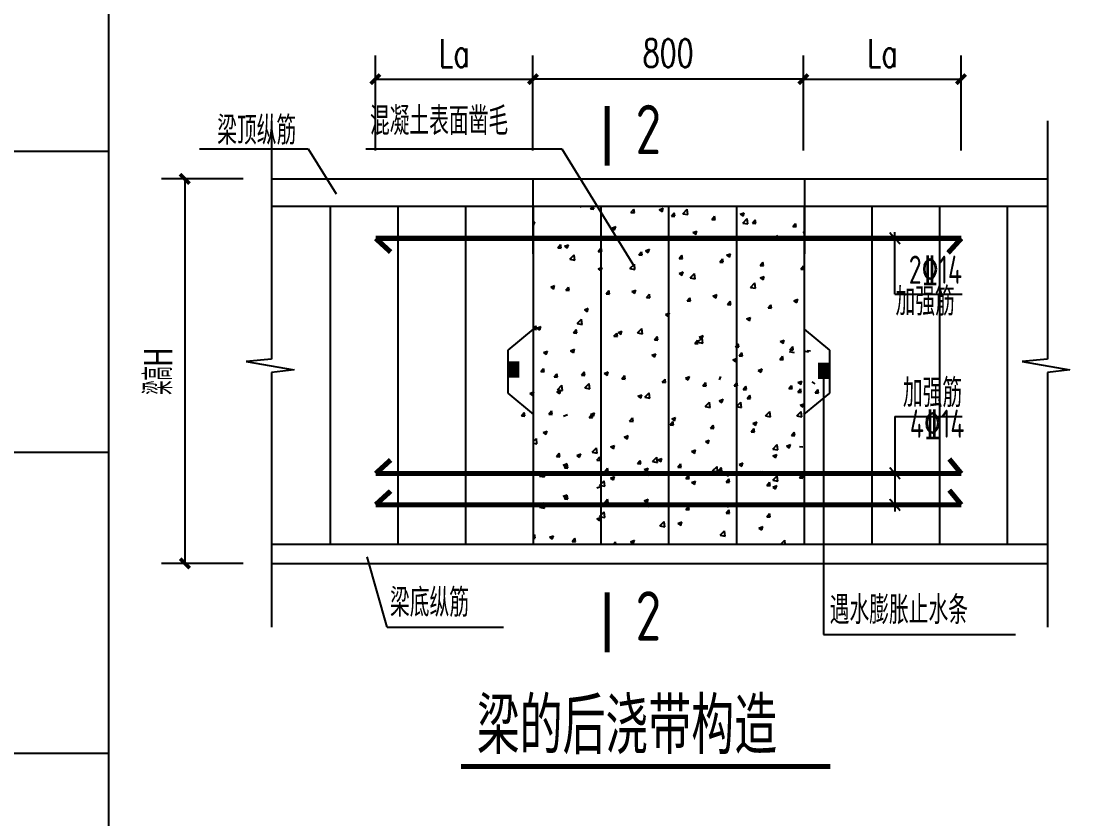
# Model space of a CAD drawing. Extents: x 180850 to 1399066, y 48356 to 327880.
# Drawn here: x 324459 to 346952, y 188798 to 205760 of the extents above; entities that cross this region are included whole.
import ezdxf
from ezdxf.enums import TextEntityAlignment as Align

# ---------------------------------------------------------------- set-up
doc = ezdxf.new("R2010")
doc.units = 0
doc.header["$LTSCALE"] = 1000
for name, color, linetype in [('1', 4, 'Continuous'), ('AXIS', 3, 'Continuous'), ('B', 2, 'Continuous'), ('DIM_SYMB', 3, 'Continuous'), ('DOTE', 1, 'Continuous'), ('NUM', 7, 'Continuous'), ('PUB_TEXT', 7, 'Continuous'), ('W', 6, 'Continuous'), ('文字', 7, 'Continuous')]:
    doc.layers.add(name, color=color, linetype=linetype)
doc.styles.add('_HZTXT', font='tssdeng.shx', dxfattribs={"width": 0.8, "bigfont": 'tssdchn.shx'})
doc.styles.add('_TCH_DIM_T3', font='SIMPLEX', dxfattribs={"width": 0.705882, "bigfont": 'GBCBIG'})
doc.styles.add('C', font='tssdeng.shx', dxfattribs={"height": 3, "bigfont": 'tssdchn.shx'})
doc.styles.add('TSSD_Norm', font='tssdeng.shx', dxfattribs={"bigfont": 'hztxt.shx'})
doc.dimstyles.new('TCH-200-5', dxfattribs={"dimtxt": 595, "dimasz": 200, "dimexe": 500, "dimexo": 600, "dimgap": 252.5, "dimtad": 1, "dimdec": 0, "dimlfac": 0.2, "dimzin": 0, "dimdsep": 46, "dimtxsty": '_TCH_DIM_T3', "dimblk": 'ARCHTICK', "dimcen": 0.09, "dimclrd": 124, "dimclre": 124, "dimclrt": 7, "dimazin": 2, "dimtfac": 1, "dimtdec": 0, "dimtix": 1, "dimtmove": 2, "dimatfit": 3, "dimfxl": 1, "dimtolj": 1, "dimtzin": 0, "dimarcsym": 0})

# ---------------------------------------------------------------- blocks, each defined once
blk = doc.blocks.new('_ArchTick')
at = {"color": 0, "linetype": 'ByBlock', "const_width": 0.4}
blk.add_lwpolyline([(-0.5, -0.5), (0.5, 0.5)], dxfattribs=at)
blk = doc.blocks.new('*D818')
at = {"layer": 'AXIS', "color": 124, "lineweight": -2, "transparency": 16777216}
for p, q in [((331992, 203006), (331992, 205026)), ((335342, 203006), (335342, 205026)), ((331992, 204526), (335342, 204526))]:
    blk.add_line(p, q, dxfattribs=at)
at = {"layer": 'Defpoints', "color": 0, "transparency": 16777216}
for p in [(335342, 204526), (331992, 202406), (335342, 202406)]:
    blk.add_point(p, dxfattribs=at)
at = {"layer": 'AXIS', "color": 124, "lineweight": -2, "transparency": 16777216, "xscale": 200, "yscale": 200, "zscale": 200, "rotation": 180}
blk.add_blockref('_ArchTick', (331992, 204526), dxfattribs=at)
at = {"layer": 'AXIS', "color": 124, "lineweight": -2, "transparency": 16777216, "xscale": 200, "yscale": 200, "zscale": 200}
blk.add_blockref('_ArchTick', (335342, 204526), dxfattribs=at)
at = {"layer": 'AXIS', "color": 7, "transparency": 16777216, "insert": (333667, 205076), "char_height": 595, "attachment_point": 5, "style": '_TCH_DIM_T3'}
blk.add_mtext('\\A1;La', dxfattribs=at)
blk = doc.blocks.new('*D819')
at = {"layer": 'AXIS', "color": 124, "lineweight": -2, "transparency": 16777216}
for p, q in [((335342, 203006), (335342, 205026)), ((341094, 203006), (341094, 205026)), ((341094, 204526), (335342, 204526))]:
    blk.add_line(p, q, dxfattribs=at)
at = {"layer": 'Defpoints', "color": 0, "transparency": 16777216}
for p in [(335342, 204526), (335342, 202406), (341094, 202406)]:
    blk.add_point(p, dxfattribs=at)
at = {"layer": 'AXIS', "color": 124, "lineweight": -2, "transparency": 16777216, "xscale": 200, "yscale": 200, "zscale": 200, "rotation": 180}
blk.add_blockref('_ArchTick', (335342, 204526), dxfattribs=at)
at = {"layer": 'AXIS', "color": 124, "lineweight": -2, "transparency": 16777216, "xscale": 200, "yscale": 200, "zscale": 200}
blk.add_blockref('_ArchTick', (341094, 204526), dxfattribs=at)
at = {"layer": 'AXIS', "color": 7, "transparency": 16777216, "insert": (338218, 205076), "char_height": 595, "attachment_point": 5, "style": '_TCH_DIM_T3'}
blk.add_mtext('\\A1;800', dxfattribs=at)
blk = doc.blocks.new('*D820')
at = {"layer": 'AXIS', "color": 124, "lineweight": -2, "transparency": 16777216}
for p, q in [((341094, 203006), (341094, 205026)), ((344447, 203006), (344447, 205026)), ((341094, 204526), (344447, 204526))]:
    blk.add_line(p, q, dxfattribs=at)
at = {"layer": 'Defpoints', "color": 0, "transparency": 16777216}
for p in [(344447, 204526), (341094, 202406), (344447, 202406)]:
    blk.add_point(p, dxfattribs=at)
at = {"layer": 'AXIS', "color": 124, "lineweight": -2, "transparency": 16777216, "xscale": 200, "yscale": 200, "zscale": 200, "rotation": 180}
blk.add_blockref('_ArchTick', (341094, 204526), dxfattribs=at)
at = {"layer": 'AXIS', "color": 124, "lineweight": -2, "transparency": 16777216, "xscale": 200, "yscale": 200, "zscale": 200}
blk.add_blockref('_ArchTick', (344447, 204526), dxfattribs=at)
at = {"layer": 'AXIS', "color": 7, "transparency": 16777216, "insert": (342770, 205076), "char_height": 595, "attachment_point": 5, "style": '_TCH_DIM_T3'}
blk.add_mtext('\\A1;La', dxfattribs=at)
blk = doc.blocks.new('*D823')
at = {"layer": 'AXIS', "color": 124, "lineweight": -2, "transparency": 16777216}
for p, q in [((329181, 202406), (327440, 202406)), ((327940, 202406), (327940, 194227)), ((329181, 194227), (327440, 194227))]:
    blk.add_line(p, q, dxfattribs=at)
at = {"layer": 'Defpoints', "color": 0, "transparency": 16777216}
for p in [(329781, 202406), (327940, 194227), (329781, 194227)]:
    blk.add_point(p, dxfattribs=at)
at = {"layer": 'AXIS', "color": 124, "lineweight": -2, "transparency": 16777216, "xscale": 200, "yscale": 200, "zscale": 200}
for p, rotation in [((327940, 202406), 90), ((327940, 194227), 270)]:
    blk.add_blockref('_ArchTick', p, dxfattribs=dict(at, rotation=rotation))
at = {"layer": 'AXIS', "color": 7, "transparency": 16777216, "insert": (327373, 198317), "char_height": 595, "attachment_point": 5, "rotation": 90, "style": '_TCH_DIM_T3'}
blk.add_mtext('\\A1;梁高H', dxfattribs=at)

msp = doc.modelspace()

# ---------------------------------------------------------------- linework, layer by layer
at = {"color": 3, "linetype": 'Continuous'}
for p, q in [((328253.5, 203047.3), (330560.42, 203047.3)), ((330560.42, 203047.3), (331154.71, 202085.38)), ((331786.74, 203047.3), (335954.94, 203047.3)), ((335954.94, 203047.3), (337505.74, 200537.2)), ((343039.76, 199953.72), (343039.76, 201269.28)), ((343039.76, 199953.72), (344469.83, 199953.72)), ((341522.72, 198152.51), (341522.72, 192720.07)), ((343039.76, 197355.1), (343039.76, 195332.93)), ((343039.76, 197355.1), (344469.83, 197355.1)), ((332240.85, 192875.5), (331815.3, 194365.77)), ((332240.85, 192875.5), (334714.33, 192875.5)), ((341522.72, 192720.07), (345602.68, 192720.07))]:
    msp.add_line(p, q, dxfattribs=at)
at = {"color": 0}
for p, q in [((336331.59, 201825.56), (336363.24, 201804.2)), ((336363.24, 201804.14), (336370.42, 201825.56)), ((336566.35, 201766.77), (336615.68, 201825.56)), ((336566.35, 201766.77), (336638.08, 201760.49)), ((336638.07, 201760.43), (336626.06, 201825.56)), ((338028.11, 201748.36), (338112.13, 201780.61)), ((338087.79, 201708.04), (338112.12, 201780.55)), ((337427.06, 201691.47), (337484.92, 201760.41)), ((337427.06, 201691.47), (337498.79, 201685.19)), ((337498.78, 201685.13), (337484.91, 201760.35)), ((338028.11, 201748.36), (338087.8, 201708.1)), ((338287.78, 201616.16), (338345.63, 201685.11)), ((338287.78, 201616.16), (338359.5, 201609.89)), ((338359.49, 201609.82), (338345.62, 201685.04)), ((338527.25, 201665.77), (338620.71, 201763.18)), ((338527.25, 201665.77), (338633.97, 201649.21)), ((338633.96, 201649.16), (338620.7, 201763.13)), ((339148.49, 201540.86), (339206.34, 201609.8)), ((339148.49, 201540.86), (339220.22, 201534.59)), ((339220.21, 201534.52), (339206.33, 201609.74)), ((339752.66, 201652.26), (339836.69, 201684.51)), ((339752.66, 201652.26), (339812.35, 201611.99)), ((339807.94, 201467.14), (339901.4, 201564.55)), ((339812.35, 201611.93), (339836.68, 201684.44)), ((339914.65, 201450.54), (339901.39, 201564.5)), ((335347.96, 201477.65), (335379.31, 201489.68)), ((335347.96, 201421.9), (335354.98, 201417.17)), ((335354.97, 201417.11), (335379.3, 201489.62)), ((337019.84, 201361.32), (337103.86, 201393.58)), ((337019.84, 201361.32), (337079.53, 201321.06)), ((337079.52, 201321), (337103.86, 201393.51)), ((339807.94, 201467.14), (339914.66, 201450.59)), ((340009.2, 201465.56), (340067.05, 201534.5)), ((340009.2, 201465.56), (340080.93, 201459.28)), ((340080.92, 201459.22), (340067.04, 201534.44)), ((340869.91, 201390.26), (340927.76, 201459.2)), ((340869.91, 201390.26), (340941.64, 201383.98)), ((340941.63, 201383.91), (340927.76, 201459.13)), ((338744.4, 201265.22), (338828.42, 201297.47)), ((338744.4, 201265.22), (338804.09, 201224.96)), ((338804.08, 201224.89), (338828.41, 201297.41)), ((340468.95, 201169.11), (340552.97, 201201.37)), ((340468.95, 201169.11), (340528.64, 201128.85)), ((340528.63, 201128.79), (340552.97, 201201.3)), ((341088.62, 201268.52), (341107.96, 201288.67)), ((341088.62, 201268.52), (341107.96, 201265.52)), ((335872.14, 200939.44), (335929.99, 201008.38)), ((335872.14, 200939.44), (335943.87, 200933.16)), ((335943.86, 200933.1), (335929.98, 201008.32)), ((336011.57, 200974.29), (336095.6, 201006.54)), ((336011.57, 200974.29), (336071.27, 200934.02)), ((336071.26, 200933.96), (336095.59, 201006.48)), ((336732.85, 200864.14), (336787.96, 200929.81)), ((336787.96, 200929.81), (336790.7, 200933.08)), ((336804.57, 200857.8), (336790.7, 200933.02)), ((337736.13, 200878.18), (337820.15, 200910.43)), ((337736.13, 200878.18), (337795.82, 200837.92)), ((337795.81, 200837.86), (337820.14, 200910.37)), ((336124.96, 200695.45), (336218.43, 200792.86)), ((336124.96, 200695.45), (336231.69, 200678.89)), ((336231.68, 200678.84), (336218.42, 200792.81)), ((336732.85, 200864.14), (336787.96, 200859.32)), ((336787.96, 200859.32), (336804.58, 200857.86)), ((337593.57, 200788.83), (337651.42, 200857.78)), ((337593.57, 200788.83), (337665.29, 200782.56)), ((337665.28, 200782.5), (337651.41, 200857.72)), ((338454.28, 200713.53), (338512.13, 200782.48)), ((338454.28, 200713.53), (338526, 200707.26)), ((338526, 200707.19), (338512.12, 200782.41)), ((339314.99, 200638.23), (339372.84, 200707.17)), ((339386.71, 200631.89), (339372.83, 200707.11)), ((339460.69, 200782.08), (339544.71, 200814.33)), ((339460.69, 200782.08), (339520.38, 200741.81)), ((339520.37, 200741.75), (339544.7, 200814.26)), ((336727.86, 200491.14), (336787.96, 200514.21)), ((336727.86, 200491.14), (336787.55, 200450.88)), ((336787.54, 200450.82), (336787.96, 200452.06)), ((336787.96, 200514.21), (336811.89, 200523.4)), ((336787.96, 200452.06), (336811.88, 200523.33)), ((337405.65, 200496.82), (337499.12, 200594.23)), ((337405.65, 200496.82), (337512.38, 200480.27)), ((337512.37, 200480.22), (337499.11, 200594.18)), ((338452.42, 200395.04), (338536.44, 200427.29)), ((338512.1, 200354.71), (338536.43, 200427.23)), ((339314.99, 200638.23), (339386.72, 200631.95)), ((340175.7, 200562.93), (340233.55, 200631.87)), ((340175.7, 200562.93), (340247.43, 200556.65)), ((340247.42, 200556.59), (340233.54, 200631.81)), ((341036.42, 200487.62), (341094.27, 200556.57)), ((341036.42, 200487.62), (341107.96, 200481.37)), ((341107.96, 200482.2), (341094.26, 200556.5)), ((338452.42, 200395.04), (338512.11, 200354.78)), ((338686.34, 200298.2), (338779.81, 200395.61)), ((338686.34, 200298.2), (338793.07, 200281.65)), ((338793.05, 200281.6), (338779.8, 200395.56)), ((339967.03, 200099.58), (340060.5, 200196.99)), ((340073.74, 200082.97), (340060.49, 200196.94)), ((340176.97, 200298.93), (340261, 200331.19)), ((340176.97, 200298.93), (340236.66, 200258.67)), ((340236.66, 200258.61), (340260.99, 200331.12)), ((335719.6, 200104.11), (335803.62, 200136.36)), ((335719.6, 200104.11), (335779.29, 200063.84)), ((335779.28, 200063.78), (335803.61, 200136.3)), ((336038.64, 200036.81), (336096.49, 200105.75)), ((336038.64, 200036.81), (336110.37, 200030.53)), ((336110.36, 200030.47), (336096.48, 200105.69)), ((336899.36, 199961.51), (336957.21, 200030.45)), ((336971.07, 199955.17), (336957.2, 200030.39)), ((337444.15, 200008), (337528.17, 200040.25)), ((337444.15, 200008), (337503.84, 199967.74)), ((337503.83, 199967.68), (337528.16, 200040.19)), ((339967.03, 200099.58), (340073.75, 200083.03)), ((336899.36, 199961.51), (336971.08, 199955.23)), ((337760.07, 199886.2), (337817.92, 199955.15)), ((337760.07, 199886.2), (337831.79, 199879.93)), ((337831.78, 199879.87), (337817.91, 199955.08)), ((338620.78, 199810.9), (338678.63, 199879.85)), ((338620.78, 199810.9), (338692.51, 199804.63)), ((338692.5, 199804.56), (338678.62, 199879.78)), ((339168.71, 199911.9), (339252.73, 199944.15)), ((339168.71, 199911.9), (339228.4, 199871.63)), ((339228.39, 199871.57), (339252.72, 199944.08)), ((339481.49, 199735.6), (339539.34, 199804.54)), ((339553.21, 199729.26), (339539.33, 199804.48)), ((340893.26, 199815.79), (340977.28, 199848.04)), ((340893.26, 199815.79), (340952.95, 199775.53)), ((340952.94, 199775.46), (340977.27, 199847.98)), ((336435.88, 199620.96), (336519.91, 199653.22)), ((336435.88, 199620.96), (336495.58, 199580.7)), ((336495.57, 199580.64), (336519.9, 199653.15)), ((338160.44, 199524.86), (338227.96, 199550.78)), ((338160.44, 199524.86), (338220.13, 199484.6)), ((338227.96, 199550.78), (338244.46, 199557.11)), ((338227.96, 199507.9), (338244.45, 199557.05)), ((339481.49, 199735.6), (339553.22, 199729.32)), ((340342.2, 199660.3), (340400.06, 199729.24)), ((340342.2, 199660.3), (340413.93, 199654.02)), ((340413.92, 199653.96), (340400.05, 199729.18)), ((336284.06, 199327.88), (336377.52, 199425.29)), ((336284.06, 199327.88), (336390.78, 199311.33)), ((336390.77, 199311.28), (336377.51, 199425.24)), ((338220.12, 199484.53), (338227.96, 199507.9)), ((339885, 199428.75), (339969.02, 199461.01)), ((339885, 199428.75), (339944.69, 199388.49)), ((339944.68, 199388.43), (339969.01, 199460.94)), ((335347.96, 199213.69), (335402.28, 199278.43)), ((335347.96, 199209.17), (335416.16, 199203.21)), ((335416.15, 199203.14), (335402.27, 199278.36)), ((335427.62, 199233.93), (335511.64, 199266.18)), ((335427.62, 199233.93), (335487.31, 199193.66)), ((335487.3, 199193.6), (335511.63, 199266.12)), ((336205.15, 199134.18), (336263, 199203.12)), ((336205.15, 199134.18), (336276.87, 199127.9)), ((336276.86, 199127.84), (336262.99, 199203.06)), ((337065.86, 199058.88), (337123.71, 199127.82)), ((337137.57, 199052.54), (337123.7, 199127.76)), ((337152.17, 199137.82), (337236.2, 199170.07)), ((337152.17, 199137.82), (337211.86, 199097.56)), ((337211.85, 199097.5), (337236.19, 199170.01)), ((337564.75, 199129.26), (337658.21, 199226.67)), ((337564.75, 199129.26), (337671.47, 199112.71)), ((337671.46, 199112.66), (337658.2, 199226.62)), ((338876.73, 199041.72), (338960.75, 199073.97)), ((338936.41, 199001.39), (338960.74, 199073.91)), ((337065.86, 199058.88), (337137.58, 199052.6)), ((337926.57, 198983.57), (337984.42, 199052.52)), ((337926.57, 198983.57), (337998.3, 198977.3)), ((337998.29, 198977.23), (337984.41, 199052.45)), ((338787.28, 198908.27), (338845.13, 198977.22)), ((338787.28, 198908.27), (338859.01, 198902)), ((338859, 198901.93), (338845.12, 198977.15)), ((338845.44, 198930.64), (338938.9, 199028.05)), ((338845.44, 198930.64), (338952.16, 198914.08)), ((338876.73, 199041.72), (338936.42, 199001.45)), ((338952.15, 198914.03), (338938.89, 199028)), ((339647.99, 198832.97), (339667.96, 198856.77)), ((339667.96, 198856.77), (339705.84, 198901.91)), ((339719.71, 198826.63), (339705.83, 198901.85)), ((340601.28, 198945.61), (340685.31, 198977.86)), ((340601.28, 198945.61), (340660.97, 198905.35)), ((340660.96, 198905.28), (340685.3, 198977.8)), ((340808.07, 198773.65), (340865.92, 198842.6)), ((340879.78, 198767.31), (340865.91, 198842.53)), ((335566.15, 198713.27), (335650.17, 198745.52)), ((335566.15, 198713.27), (335625.84, 198673.01)), ((335625.83, 198672.94), (335650.16, 198745.46)), ((336143.91, 198750.78), (336227.93, 198783.04)), ((336143.91, 198750.78), (336203.6, 198710.52)), ((336203.59, 198710.46), (336227.92, 198782.98)), ((337868.46, 198654.68), (337952.48, 198686.93)), ((337868.46, 198654.68), (337928.15, 198614.42)), ((337928.14, 198614.35), (337952.47, 198686.87)), ((339647.99, 198832.97), (339667.96, 198831.22)), ((339667.96, 198831.22), (339719.72, 198826.69)), ((339729.9, 198641.6), (339787.75, 198710.54)), ((339729.9, 198641.6), (339801.62, 198635.32)), ((339801.61, 198635.26), (339787.74, 198710.48)), ((340590.61, 198566.3), (340648.46, 198635.24)), ((340662.33, 198559.96), (340648.45, 198635.18)), ((340794.13, 198732.01), (340900.85, 198715.46)), ((340808.07, 198773.65), (340879.79, 198767.38)), ((341093.49, 198748), (341200.21, 198731.45)), ((341176.71, 198757.67), (341248.43, 198751.39)), ((339593.02, 198558.57), (339667.96, 198587.34)), ((339593.02, 198558.57), (339652.71, 198518.31)), ((339652.7, 198518.25), (339667.96, 198563.74)), ((339667.96, 198587.34), (339677.04, 198590.83)), ((339667.96, 198563.74), (339677.03, 198590.76)), ((340590.61, 198566.3), (340662.34, 198560.02)), ((334933.18, 198269.33), (334991.03, 198338.28)), ((334933.18, 198269.33), (335004.9, 198263.06)), ((335004.89, 198263), (334991.02, 198338.22)), ((335510.93, 198306.85), (335568.79, 198375.79)), ((335510.93, 198306.85), (335582.66, 198300.58)), ((335582.65, 198300.51), (335568.77, 198375.73)), ((335793.89, 198194.03), (335851.74, 198262.98)), ((335793.89, 198194.03), (335865.61, 198187.76)), ((335865.6, 198187.69), (335851.73, 198262.91)), ((336371.65, 198231.55), (336429.5, 198300.49)), ((336371.65, 198231.55), (336443.37, 198225.27)), ((336443.36, 198225.21), (336429.49, 198300.43)), ((336860.2, 198267.64), (336944.22, 198299.89)), ((336860.2, 198267.64), (336919.89, 198227.38)), ((336919.87, 198227.32), (336944.21, 198299.83)), ((337232.36, 198156.25), (337290.21, 198225.19)), ((337304.07, 198149.91), (337290.2, 198225.13)), ((338584.75, 198171.54), (338668.77, 198203.79)), ((338584.75, 198171.54), (338644.44, 198131.27)), ((338644.43, 198131.21), (338668.76, 198203.73)), ((339312.43, 198131.21), (339336.76, 198203.73)), ((340133.4, 198334.75), (340217.42, 198367.01)), ((340133.4, 198334.75), (340193.09, 198294.49)), ((340193.08, 198294.43), (340217.41, 198366.94)), ((335865.39, 197922.8), (335958.86, 198020.21)), ((335972.11, 197906.2), (335958.85, 198020.16)), ((336443.15, 197960.32), (336536.62, 198057.73)), ((336443.15, 197960.32), (336549.88, 197943.76)), ((336549.86, 197943.71), (336536.61, 198057.68)), ((337232.36, 198156.25), (337304.08, 198149.97)), ((338093.07, 198080.94), (338150.92, 198149.89)), ((338093.07, 198080.94), (338164.8, 198074.67)), ((338164.79, 198074.6), (338150.91, 198149.82)), ((338953.78, 198005.64), (339011.63, 198074.58)), ((338953.78, 198005.64), (339025.51, 197999.37)), ((339025.5, 197999.3), (339011.62, 198074.52)), ((339621.78, 198005.64), (339679.63, 198074.58)), ((339621.78, 198005.64), (339693.51, 197999.37)), ((339693.5, 197999.3), (339679.62, 198074.52)), ((339814.5, 197930.34), (339872.35, 197999.28)), ((339886.21, 197924), (339872.34, 197999.22)), ((340781.86, 197946.33), (340839.71, 198015.27)), ((340781.86, 197946.33), (340853.58, 197940.05)), ((340853.57, 197939.99), (340839.7, 198015.2)), ((340977.31, 198075.43), (341061.33, 198107.68)), ((340977.31, 198075.43), (341037, 198035.17)), ((341036.99, 198035.1), (341061.32, 198107.62)), ((341276.67, 198091.42), (341336.36, 198051.16)), ((335274.17, 197843.09), (335358.19, 197875.34)), ((335274.17, 197843.09), (335333.86, 197802.83)), ((335333.85, 197802.76), (335358.18, 197875.28)), ((335851.93, 197880.6), (335935.95, 197912.86)), ((335851.93, 197880.6), (335911.62, 197840.34)), ((335865.39, 197922.8), (335972.12, 197906.25)), ((335911.61, 197840.28), (335935.94, 197912.8)), ((337576.48, 197784.5), (337660.51, 197816.75)), ((337576.48, 197784.5), (337636.17, 197744.24)), ((337636.16, 197744.17), (337660.49, 197816.69)), ((337723.84, 197761.69), (337817.31, 197859.1)), ((337723.84, 197761.69), (337830.57, 197745.14)), ((337830.55, 197745.09), (337817.3, 197859.05)), ((339301.04, 197688.39), (339385.06, 197720.65)), ((339360.72, 197648.07), (339385.05, 197720.58)), ((339814.5, 197930.34), (339886.22, 197924.06)), ((339896.4, 197738.97), (339916.37, 197762.77)), ((339896.4, 197738.97), (339916.37, 197737.22)), ((339916.37, 197762.77), (339954.25, 197807.91)), ((339916.37, 197737.22), (339968.12, 197732.69)), ((339968.11, 197732.63), (339954.24, 197807.85)), ((340974.57, 197871.02), (341032.42, 197939.97)), ((340974.57, 197871.02), (341046.3, 197864.75)), ((341046.28, 197864.68), (341032.41, 197939.9)), ((341343.21, 197855.04), (341401.06, 197923.98)), ((341343.21, 197855.04), (341414.93, 197848.76)), ((341414.92, 197848.69), (341401.05, 197923.91)), ((339004.53, 197563.07), (339098, 197660.48)), ((339004.53, 197563.07), (339111.26, 197546.52)), ((339111.24, 197546.47), (339097.98, 197660.43)), ((339301.04, 197688.39), (339360.73, 197648.13)), ((339672.53, 197563.07), (339766, 197660.48)), ((339672.53, 197563.07), (339779.26, 197546.52)), ((339779.24, 197546.47), (339765.98, 197660.43)), ((341025.59, 197592.29), (341107.96, 197623.91)), ((341025.59, 197592.29), (341085.28, 197552.03)), ((341085.27, 197551.96), (341107.96, 197619.58)), ((335099.68, 197366.7), (335157.53, 197435.65)), ((335099.68, 197366.7), (335171.4, 197360.43)), ((335171.39, 197360.37), (335157.52, 197435.59)), ((335677.44, 197404.22), (335735.29, 197473.16)), ((335677.44, 197404.22), (335749.16, 197397.95)), ((335749.15, 197397.88), (335735.28, 197473.1)), ((335990.46, 197359.94), (336074.48, 197392.2)), ((336538.15, 197328.92), (336596, 197397.86)), ((336538.15, 197328.92), (336609.87, 197322.64)), ((336568.22, 197397.46), (336652.24, 197429.71)), ((336568.22, 197397.46), (336627.91, 197357.2)), ((336609.86, 197322.58), (336595.99, 197397.8)), ((336627.9, 197357.14), (336652.23, 197429.65)), ((337398.86, 197253.62), (337456.71, 197322.56)), ((337470.57, 197247.28), (337456.7, 197322.5)), ((338292.77, 197301.36), (338376.79, 197333.61)), ((338292.77, 197301.36), (338352.46, 197261.09)), ((338352.45, 197261.03), (338376.78, 197333.55)), ((340285.22, 197364.45), (340378.69, 197461.86)), ((340285.22, 197364.45), (340391.94, 197347.9)), ((340391.93, 197347.84), (340378.67, 197461.81)), ((340953.22, 197364.45), (341046.69, 197461.86)), ((340953.22, 197364.45), (341059.94, 197347.9)), ((341059.93, 197347.84), (341046.67, 197461.81)), ((335559.95, 197010.42), (335643.97, 197042.68)), ((335619.63, 196970.1), (335643.96, 197042.62)), ((337398.86, 197253.62), (337470.59, 197247.34)), ((338259.57, 197178.31), (338317.42, 197247.26)), ((338259.57, 197178.31), (338331.3, 197172.04)), ((338331.29, 197171.97), (338317.41, 197247.19)), ((339120.28, 197103.01), (339178.14, 197171.95)), ((339120.28, 197103.01), (339192.01, 197096.73)), ((339192, 197096.67), (339178.12, 197171.89)), ((339981, 197027.71), (340038.85, 197096.65)), ((340017.33, 197205.25), (340101.35, 197237.5)), ((340017.33, 197205.25), (340077.02, 197164.99)), ((340052.71, 197021.37), (340038.84, 197096.59)), ((340077.01, 197164.92), (340101.34, 197237.44)), ((335347.96, 196818.89), (335415.02, 196888.79)), ((335428.27, 196774.77), (335415.01, 196888.74)), ((335559.95, 197010.42), (335619.64, 196970.16)), ((337284.51, 196914.32), (337368.53, 196946.57)), ((337284.51, 196914.32), (337344.2, 196874.06)), ((337344.18, 196873.99), (337368.52, 196946.51)), ((339009.06, 196818.21), (339093.08, 196850.47)), ((339009.06, 196818.21), (339068.75, 196777.95)), ((339068.74, 196777.89), (339093.07, 196850.4)), ((339981, 197027.71), (340052.72, 197021.43)), ((340841.71, 196952.4), (340899.56, 197021.35)), ((340841.71, 196952.4), (340913.44, 196946.13)), ((340913.42, 196946.06), (340899.55, 197021.28)), ((335347.96, 196787.28), (335428.28, 196774.82)), ((336602.25, 196592.75), (336695.71, 196690.16)), ((336602.25, 196592.75), (336708.97, 196576.2)), ((336708.96, 196576.15), (336695.7, 196690.11)), ((336992.53, 196706.14), (337076.55, 196738.39)), ((336992.53, 196706.14), (337052.22, 196665.88)), ((337052.2, 196665.81), (337076.54, 196738.33)), ((338717.08, 196610.03), (338801.1, 196642.29)), ((338717.08, 196610.03), (338776.77, 196569.77)), ((338776.76, 196569.71), (338801.09, 196642.22)), ((340444.32, 196658.88), (340537.78, 196756.29)), ((340444.32, 196658.88), (340551.04, 196642.33)), ((340551.03, 196642.28), (340537.77, 196756.24)), ((340733.62, 196722.11), (340817.64, 196754.36)), ((340733.62, 196722.11), (340793.31, 196681.85)), ((340793.29, 196681.78), (340817.63, 196754.3)), ((341008.21, 196711.77), (341079.94, 196705.5)), ((335843.94, 196501.59), (335901.79, 196570.53)), ((335843.94, 196501.59), (335915.66, 196495.31)), ((335915.65, 196495.25), (335901.78, 196570.47)), ((336276.24, 196527.28), (336360.26, 196559.53)), ((336276.24, 196527.28), (336335.93, 196487.02)), ((336335.92, 196486.96), (336360.25, 196559.47)), ((336704.65, 196426.29), (336762.5, 196495.23)), ((336704.65, 196426.29), (336776.38, 196420.01)), ((336776.36, 196419.95), (336762.49, 196495.17)), ((337565.36, 196350.98), (337623.21, 196419.93)), ((337637.08, 196344.65), (337623.2, 196419.87)), ((337882.94, 196394.13), (337976.4, 196491.54)), ((337882.94, 196394.13), (337989.66, 196377.58)), ((337989.65, 196377.53), (337976.39, 196491.49)), ((338000.79, 196431.18), (338084.82, 196463.43)), ((338000.79, 196431.18), (338060.48, 196390.91)), ((338060.47, 196390.85), (338084.8, 196463.37)), ((339725.35, 196335.07), (339809.37, 196367.32)), ((339785.03, 196294.74), (339809.36, 196367.26)), ((340441.64, 196513.93), (340525.66, 196546.18)), ((340441.64, 196513.93), (340501.33, 196473.67)), ((340501.31, 196473.6), (340525.65, 196546.12)), ((335347.96, 196170.95), (335351.99, 196172.5)), ((335347.96, 196160.46), (335351.98, 196172.44)), ((335480.65, 196085.81), (335574.12, 196183.22)), ((335587.36, 196069.21), (335574.11, 196183.17)), ((335984.26, 196319.1), (336068.28, 196351.35)), ((335984.26, 196319.1), (336043.95, 196278.84)), ((336010.44, 196260.96), (336068.29, 196329.9)), ((336010.44, 196260.96), (336082.17, 196254.68)), ((336043.94, 196278.78), (336068.27, 196351.29)), ((336082.15, 196254.62), (336068.28, 196329.84)), ((336871.15, 196185.66), (336929, 196254.6)), ((336871.15, 196185.66), (336942.88, 196179.38)), ((336942.86, 196179.32), (336928.99, 196254.54)), ((337565.36, 196350.98), (337637.09, 196344.71)), ((337708.82, 196223), (337792.84, 196255.25)), ((337708.82, 196223), (337768.51, 196182.73)), ((337731.86, 196110.35), (337789.71, 196179.3)), ((337768.49, 196182.67), (337792.82, 196255.19)), ((337803.58, 196104.02), (337789.7, 196179.23)), ((338426.07, 196275.68), (338483.93, 196344.63)), ((338426.07, 196275.68), (338497.8, 196269.41)), ((338497.79, 196269.34), (338483.91, 196344.56)), ((339163.63, 196195.5), (339257.09, 196292.92)), ((339163.63, 196195.5), (339270.35, 196178.95)), ((339270.34, 196178.9), (339257.08, 196292.87)), ((339286.79, 196200.38), (339344.64, 196269.32)), ((339286.79, 196200.38), (339358.51, 196194.1)), ((339358.5, 196194.04), (339344.62, 196269.26)), ((339433.37, 196126.89), (339517.39, 196159.14)), ((339493.05, 196086.56), (339517.38, 196159.08)), ((339725.35, 196335.07), (339785.04, 196294.81)), ((340147.5, 196125.08), (340205.35, 196194.02)), ((340219.21, 196118.74), (340205.34, 196193.96)), ((335480.65, 196085.81), (335587.38, 196069.26)), ((336787.96, 195914.93), (336854.81, 195984.6)), ((336868.05, 195870.58), (336854.79, 195984.55)), ((336992.53, 196044.14), (337076.55, 196076.39)), ((336992.53, 196044.14), (337052.22, 196003.88)), ((337052.2, 196003.81), (337076.54, 196076.33)), ((337731.86, 196110.35), (337803.59, 196104.08)), ((338592.58, 196035.05), (338650.43, 196104)), ((338592.58, 196035.05), (338664.3, 196028.78)), ((338664.29, 196028.71), (338650.41, 196103.93)), ((338717.08, 195948.03), (338801.1, 195980.29)), ((338717.08, 195948.03), (338776.77, 195907.77)), ((338776.76, 195907.71), (338801.09, 195980.22)), ((339433.37, 196126.89), (339493.06, 196086.63)), ((339453.29, 195959.75), (339511.14, 196028.69)), ((339453.29, 195959.75), (339525.01, 195953.47)), ((339525, 195953.41), (339511.13, 196028.63)), ((340147.5, 196125.08), (340219.22, 196118.8)), ((340314, 195884.45), (340371.85, 195953.39)), ((340385.71, 195878.11), (340371.84, 195953.32)), ((340444.32, 195996.88), (340537.78, 196094.29)), ((340444.32, 195996.88), (340551.04, 195980.33)), ((340551.03, 195980.28), (340537.77, 196094.24)), ((341008.21, 196049.77), (341066.06, 196118.72)), ((341008.21, 196049.77), (341079.94, 196043.5)), ((341079.92, 196043.43), (341066.05, 196118.65)), ((336700.55, 195835.96), (336784.57, 195868.21)), ((336761.34, 195887.19), (336787.96, 195914.93)), ((336761.34, 195887.19), (336787.96, 195883.06)), ((336787.96, 195883.06), (336868.07, 195870.63)), ((340314, 195884.45), (340385.73, 195878.17)), ((340441.64, 195851.93), (340525.66, 195884.18)), ((340441.64, 195851.93), (340501.33, 195811.67)), ((340501.31, 195811.6), (340525.65, 195884.12)), ((335480.65, 195423.81), (335574.12, 195521.22)), ((335587.36, 195407.21), (335574.11, 195521.17)), ((335984.26, 195657.1), (336068.28, 195689.35)), ((335984.26, 195657.1), (336043.95, 195616.84)), ((336010.44, 195598.96), (336068.29, 195667.9)), ((336010.44, 195598.96), (336082.17, 195592.68)), ((336043.94, 195616.78), (336068.27, 195689.29)), ((336082.15, 195592.62), (336068.28, 195667.84)), ((336871.15, 195523.66), (336929, 195592.6)), ((336871.15, 195523.66), (336942.88, 195517.38)), ((336942.86, 195517.32), (336928.99, 195592.54)), ((337708.82, 195561), (337792.84, 195593.25)), ((337708.82, 195561), (337768.51, 195520.73)), ((337731.86, 195448.35), (337789.71, 195517.3)), ((337768.49, 195520.67), (337792.82, 195593.19)), ((337803.58, 195442.02), (337789.7, 195517.23)), ((339433.37, 195464.89), (339517.39, 195497.14)), ((339493.05, 195424.56), (339517.38, 195497.08)), ((335480.65, 195423.81), (335587.38, 195407.26)), ((336761.34, 195225.19), (336787.96, 195252.93)), ((336787.96, 195252.93), (336854.81, 195322.6)), ((336868.05, 195208.58), (336854.79, 195322.55)), ((337731.86, 195448.35), (337803.59, 195442.08)), ((338592.58, 195373.05), (338650.43, 195442)), ((338592.58, 195373.05), (338664.3, 195366.78)), ((338664.29, 195366.71), (338650.41, 195441.93)), ((339433.37, 195464.89), (339493.06, 195424.63)), ((339453.29, 195297.75), (339511.14, 195366.69)), ((339453.29, 195297.75), (339525.01, 195291.47)), ((339525, 195291.41), (339511.13, 195366.63)), ((340314, 195222.45), (340371.85, 195291.39)), ((340385.71, 195216.11), (340371.84, 195291.32)), ((336700.55, 195173.96), (336784.57, 195206.21)), ((336700.55, 195173.96), (336760.24, 195133.7)), ((336760.23, 195133.63), (336784.56, 195206.15)), ((336761.34, 195225.19), (336787.96, 195221.06)), ((336787.96, 195221.06), (336868.07, 195208.63)), ((338042.03, 195026.56), (338135.5, 195123.97)), ((338042.03, 195026.56), (338148.76, 195010.01)), ((338148.74, 195009.96), (338135.48, 195123.92)), ((338425.1, 195077.85), (338509.13, 195110.11)), ((338425.1, 195077.85), (338484.79, 195037.59)), ((338484.78, 195037.53), (338509.11, 195110.04)), ((340314, 195222.45), (340385.73, 195216.17)), ((335347.96, 194809.45), (335374.08, 194840.58)), ((335387.94, 194765.29), (335374.07, 194840.51)), ((335692.28, 194786.92), (335776.3, 194819.17)), ((335751.96, 194746.6), (335776.29, 194819.11)), ((339322.72, 194827.94), (339416.19, 194925.35)), ((339322.72, 194827.94), (339429.44, 194811.39)), ((339429.43, 194811.34), (339416.17, 194925.3)), ((340149.66, 194981.75), (340233.68, 195014)), ((340149.66, 194981.75), (340209.35, 194941.49)), ((340209.34, 194941.42), (340233.67, 195013.94)), ((335347.96, 194768.85), (335387.95, 194765.36)), ((335692.28, 194786.92), (335751.97, 194746.66)), ((336176.94, 194696.33), (336234.79, 194765.27)), ((336176.94, 194696.33), (336248.67, 194690.05)), ((336248.65, 194689.99), (336234.78, 194765.21)), ((337053.57, 194640), (337095.5, 194689.97)), ((337104.7, 194640), (337095.49, 194689.91)), ((337416.84, 194690.82), (337500.86, 194723.07)), ((337416.84, 194690.82), (337476.53, 194650.55)), ((337476.51, 194650.49), (337500.85, 194723.01)), ((340613.66, 194640), (340696.88, 194726.73)), ((340706.94, 194640), (340696.86, 194726.68))]:
    msp.add_line(p, q, dxfattribs=at)
msp.add_lwpolyline([(326322, 206052.5), (357120.5, 206052.5), (357120.5, 188201), (326322, 188201)], close=True)
at = {"layer": '1'}
for p, q in [((329781.38, 203642.78), (329781.38, 198572.15)), ((346281.97, 203642.78), (346281.97, 198572.15)), ((329781.38, 198572.15), (329245.63, 198523.47)), ((329245.63, 198523.47), (330262.48, 198344.14)), ((346281.97, 198572.15), (345746.22, 198523.47)), ((345746.22, 198523.47), (346763.07, 198344.14)), ((330262.48, 198344.14), (329781.38, 198291.87)), ((329781.38, 198291.87), (329781.38, 192873.88)), ((346763.07, 198344.14), (346281.97, 198291.87)), ((346281.97, 198291.87), (346281.97, 192873.88))]:
    msp.add_line(p, q, dxfattribs=at)
at = {"layer": '1', "color": 0}
for p, q in [((329781.38, 202406.35), (346281.97, 202406.35)), ((329781.38, 201825.56), (346281.97, 201825.56)), ((329781.38, 194640), (346281.97, 194640)), ((329781.38, 194226.91), (346281.97, 194226.91))]:
    msp.add_line(p, q, dxfattribs=at)
at = {"layer": '1', "color": 9}
for p, q in [((331027.96, 201825.56), (331027.96, 194640)), ((332467.96, 201825.56), (332467.96, 194640)), ((333907.96, 201825.56), (333907.96, 194640)), ((335347.96, 201825.56), (335347.96, 194640)), ((336787.96, 201825.56), (336787.96, 194640)), ((338227.96, 201825.56), (338227.96, 194640)), ((339667.96, 201825.56), (339667.96, 194640)), ((341107.96, 201825.56), (341107.96, 194640)), ((342547.96, 201825.56), (342547.96, 194640)), ((343987.96, 201825.56), (343987.96, 194640)), ((345427.96, 201825.56), (345427.96, 194640))]:
    msp.add_line(p, q, dxfattribs=at)
at = {"layer": '1', "const_width": 108}
for points in [[(336921.21, 203958.45), (336921.21, 202684.77)], [(336921.21, 193614.86), (336921.21, 192341.17)]]:
    msp.add_lwpolyline(points, dxfattribs=at)
at = {"layer": '1', "color": 1, "const_width": 108}
for points in [[(331997.96, 201140.98), (332315.38, 200850.05)], [(331997.96, 201140.98), (344453.34, 201140.98)], [(344453.34, 201140.98), (344170.54, 200831.41)], [(331997.96, 196138.7), (332315.38, 196429.39)], [(344453.34, 196138.7), (344196.56, 196448.9)], [(331997.96, 196138.7), (344453.34, 196138.7)], [(331997.96, 195476.7), (332315.38, 195767.39)], [(344453.34, 195476.7), (344196.56, 195786.9)], [(331997.96, 195476.7), (344453.34, 195476.7)]]:
    msp.add_lwpolyline(points, dxfattribs=at)
at = {"layer": 'AXIS', "linetype": 'ByBlock', "const_width": 40}
for points in [[(342927.54, 201265.55), (343151.77, 201020.69)], [(342927.54, 196269.85), (343151.77, 196024.99)], [(342927.54, 195597.74), (343151.77, 195352.88)]]:
    msp.add_lwpolyline(points, dxfattribs=at)
at = {"layer": 'B', "const_width": 240}
for points in [[(334932.72, 198180.51), (334932.72, 198528.24)], [(341522.72, 198152.51), (341522.72, 198500.24)]]:
    msp.add_lwpolyline(points, dxfattribs=at)
at = {"layer": 'DIM_SYMB', "const_width": 105}
msp.add_lwpolyline([(333810.95, 189909.09), (341663.45, 189909.09)], dxfattribs=at)
at = {"layer": 'DOTE'}
for p, q in [((319624.5, 202993.5), (326322, 202993.5)), ((319624.5, 196593.5), (326322, 196593.5)), ((319624.5, 190193.5), (326322, 190193.5))]:
    msp.add_line(p, q, dxfattribs=at)
at = {"layer": 'W'}
for p, q in [((335341.56, 202406.35), (335347.96, 199213.69)), ((341114.37, 202406.35), (341107.96, 199213.69)), ((335347.96, 199213.69), (334809.56, 198762.07)), ((341107.96, 199213.69), (341646.37, 198762.07)), ((334809.56, 198762.07), (334809.56, 197852.07)), ((341646.37, 198762.07), (341646.37, 197852.07)), ((334809.56, 197852.07), (335357.56, 197398.07)), ((341646.37, 197852.07), (341098.37, 197398.07))]:
    msp.add_line(p, q, dxfattribs=at)

# ---------------------------------------------------------------- texts
at = {"layer": 'NUM', "style": 'TSSD_Norm', "width": 0.7}
msp.add_text('梁顶纵筋', height=600, dxfattribs=at).set_placement((330308.06, 203135.49), align=Align.RIGHT)
for s, p in [('混凝土表面凿毛', (331875.2, 203336.04)), ('梁底纵筋', (332303.07, 193094.5)), ('遇水膨胀止水条', (341654.62, 192937.98))]:
    msp.add_text(s, height=600, dxfattribs=at).set_placement(p)
for s, p in [('2%%13214', (344469.83, 199994.4)), ('加强筋', (344313.43, 199318.36)), ('加强筋', (344469.83, 197372.9)), ('4\x8414', (344519.7, 196720.82))]:
    msp.add_text(s, height=600, dxfattribs=at).set_placement(p, align=Align.BOTTOM_RIGHT)
at = {"layer": 'PUB_TEXT', "style": 'C', "width": 0.8}
for p in [(337522.68, 202931.92), (337522.68, 192588.33)]:
    msp.add_text('2', height=1050, dxfattribs=at).set_placement(p)
at = {"layer": '文字', "style": '_HZTXT', "width": 0.8}
msp.add_text('梁的后浇带构造', height=1200, dxfattribs=at).set_placement((334149.46, 190173.83))

# ---------------------------------------------------------------- dimensions: what is measured, and where the dimension line sits
at = {"layer": 'AXIS'}
for base, p1, p2, text, picture, middle in [((335341.56, 204526.32), (331991.55, 202406.35), (335341.56, 202406.35), 'La', '*D818', (333666.55, 205076.32)), ((335341.56, 204526.32), (341093.51, 202406.35), (335341.56, 202406.35), '800', '*D819', (338217.53, 205076.32)), ((344446.93, 204526.32), (341093.51, 202406.35), (344446.93, 202406.35), 'La', '*D820', (342770.22, 205076.32))]:
    dim = msp.add_linear_dim(base=base, p1=p1, p2=p2, text=text, dimstyle='TCH-200-5', dxfattribs=at)
    dim.commit()
    dim.dimension.update_dxf_attribs({"geometry": picture, "text_midpoint": middle})
dim = msp.add_linear_dim(base=(327939.73, 194226.91), p1=(329781.38, 202406.35), p2=(329781.38, 194226.91), angle=90, text='梁高H', dimstyle='TCH-200-5', dxfattribs=at)
dim.commit()
dim.dimension.update_dxf_attribs({"geometry": '*D823', "text_midpoint": (327373.32, 198316.63)})

doc.saveas('drawing.dxf')
